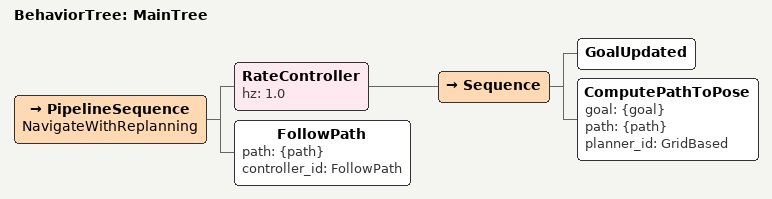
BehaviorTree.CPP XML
<?xml version="1.0"?>
<!--
  简化版行为树：navigate_to_pose_w_replanning_no_recovery.xml
  移除了所有恢复行为
-->
<root main_tree_to_execute="MainTree">
  <BehaviorTree ID="MainTree">
    <PipelineSequence name="NavigateWithReplanning">
      <RateController hz="1.0">
        <Sequence>
          <GoalUpdated/>
          <ComputePathToPose goal="{goal}" path="{path}" planner_id="GridBased"/>
        </Sequence>
      </RateController>
      <FollowPath path="{path}" controller_id="FollowPath"/>
    </PipelineSequence>
  </BehaviorTree>
</root>
